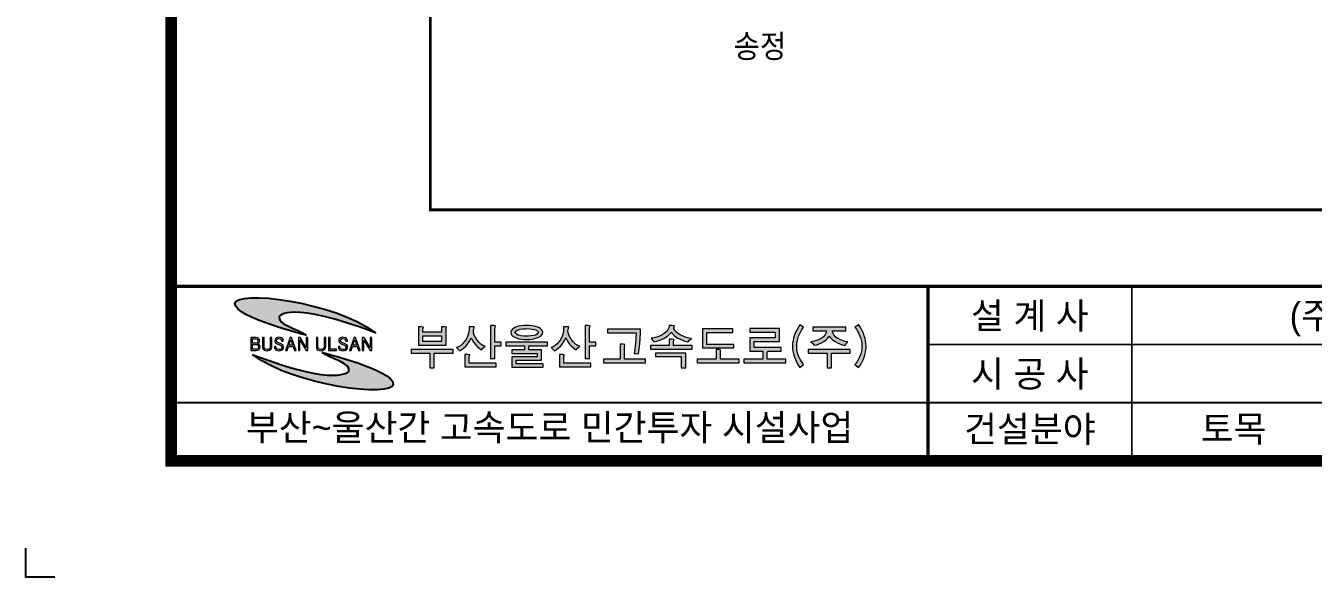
# Model space of a CAD drawing. Header units: inches. Extents: x 0 to 2523, y 0 to 1782.
# Drawn here: x 0 to 664, y 0 to 284 of the extents above; entities that cross this region are included whole.
import ezdxf
from ezdxf.enums import TextEntityAlignment as Align

# ---------------------------------------------------------------- set-up
doc = ezdxf.new("R2010")
doc.units = ezdxf.units.IN
doc.header["$LTSCALE"] = 12
doc.header["$MEASUREMENT"] = 0
for name, color, linetype in [('CX-BORD', 3, 'Continuous'), ('CX-BORD-LIN1', 4, 'Continuous'), ('CX-BORD-LIN2', 3, 'Continuous'), ('CX-BORD-TEX2', 7, 'Continuous'), ('CX-BORD-TEX3', 6, 'Continuous'), ('CX-MISC', 2, 'Continuous'), ('CZ-LIN1', 7, 'Continuous'), ('CZ-TEX3', 2, 'Continuous')]:
    doc.layers.add(name, color=color, linetype=linetype)
doc.styles.add('GHG1', font='Dotum.ttf')
doc.styles.add('TB_TEXT', font='Dotum.ttf')
doc.styles.add('TB_WBTXT', font='Dotum.ttf')
doc.styles.add('TB_WMTXT', font='Dotum.ttf')

# ---------------------------------------------------------------- blocks, each defined once
blk = doc.blocks.new('CXGLOGO-EX흑백1')
h = blk.add_hatch(color=74)
edge = h.paths.add_edge_path()
edge.add_spline(control_points=[(3.24, 1.49), (1.67, 2.6), (-1.78, 3.37), (-1.38, 4.71), (-1.38, 4.71), (-1.38, 4.71), (0.38, 7.51), (15.15, 1.88), (15.15, 1.88), (8, 7.3), (-8.94, 9.33), (-8.99, 6.91), (-8.99, 6.91), (-9.03, 4.5), (3.24, 1.49), (3.24, 1.49)], knot_values=[0, 0, 0, 0, 0.25, 0.25, 0.25, 0.25, 0.5, 0.5, 0.5, 0.5, 0.75, 0.75, 0.75, 0.75, 1, 1, 1, 1], degree=3, periodic=0)
h = blk.add_hatch(color=256)
h.paths.add_polyline_path([(63.25, -2.21), (67.68, -2.21), (67.68, -4.14), (68.44, -4.14), (68.44, -1.6), (63.25, -1.6)])
h.paths.add_polyline_path([(74.44, -1.23), (74.5, -1.07), (74.18, -0.99), (73.66, -0.99), (73.66, -2.67), (70.41, -2.67), (70.41, -3.28), (77.61, -3.28), (77.61, -2.67), (74.41, -2.67), (74.41, -1.3)])
h.paths.add_polyline_path([(93.49, -1.61), (96.71, -1.61), (96.71, -0.99), (89.51, -0.99), (89.51, -1.61), (92.73, -1.61), (92.73, -4.14), (93.49, -4.14)])
h.paths.add_polyline_path([(98.53, -1.72), (98.37, -2.14), (98.33, -2.24), (98.14, -2.64), (97.91, -3.02), (97.66, -3.37), (97.51, -3.56), (98.15, -4.08), (98.41, -3.72), (98.64, -3.35), (98.84, -2.96), (99.02, -2.55), (99.1, -2.3), (99.23, -1.88), (99.33, -1.44), (99.4, -1.01), (99.43, -0.57), (99.43, -0.39), (99.41, 0.03), (99.35, 0.47), (99.26, 0.9), (99.13, 1.34), (99.11, 1.39), (98.97, 1.77), (98.79, 2.15), (98.58, 2.55), (98.35, 2.95), (98.16, 3.25), (97.51, 2.85), (97.76, 2.5), (97.99, 2.12), (98.19, 1.72), (98.35, 1.32), (98.51, 0.88), (98.62, 0.44), (98.69, 0.02), (98.72, -0.4), (98.72, -0.42), (98.7, -0.86), (98.63, -1.29)])
h.paths.add_polyline_path([(93.89, 1.53), (93.7, 1.9), (93.59, 2.25), (95.94, 2.25), (95.94, 2.86), (90.28, 2.86), (90.28, 2.25), (92.65, 2.25), (92.53, 1.84), (92.33, 1.47), (92.04, 1.16), (91.73, 0.92), (91.38, 0.74), (91, 0.59), (90.57, 0.47), (90.09, 0.38), (89.95, 0.36), (90.26, 0.07), (90.53, -0.26), (90.95, -0.16), (91.37, -0.02), (91.77, 0.15), (92.15, 0.37), (92.57, 0.66), (92.88, 0.96), (93.09, 1.27), (93.11, 1.32), (93.33, 1.02), (93.63, 0.73), (94.03, 0.44), (94.15, 0.37), (94.54, 0.16), (94.94, -0.02), (95.35, -0.17), (95.77, -0.28), (96, 0.01), (96.29, 0.32), (95.8, 0.42), (95.36, 0.55), (94.97, 0.7), (94.62, 0.88), (94.53, 0.93), (94.17, 1.21)])
h.paths.add_polyline_path([(86.94, -1.7), (87.06, -2.13), (87.12, -2.3), (87.28, -2.72), (87.46, -3.12), (87.67, -3.51), (87.91, -3.88), (88.06, -4.08), (88.71, -3.56), (88.44, -3.21), (88.2, -2.85), (87.98, -2.45), (87.89, -2.24), (87.73, -1.81), (87.61, -1.38), (87.54, -0.96), (87.51, -0.52), (87.51, -0.42), (87.53, -0.01), (87.6, 0.42), (87.7, 0.86), (87.85, 1.3), (87.85, 1.32), (88.03, 1.74), (88.24, 2.13), (88.46, 2.51), (88.71, 2.85), (88.05, 3.25), (87.8, 2.85), (87.57, 2.45), (87.37, 2.06), (87.21, 1.67), (87.1, 1.39), (86.97, 0.95), (86.88, 0.52), (86.82, 0.08), (86.8, -0.35), (86.8, -0.39), (86.81, -0.83), (86.86, -1.26)])
h.paths.add_polyline_path([(79.45, 1.02), (79.45, -1.26), (81.7, -1.26), (81.7, -2.67), (78.45, -2.67), (78.45, -3.28), (85.65, -3.28), (85.65, -2.67), (82.45, -2.67), (82.45, -1.49), (82.46, -1.45), (82.49, -1.41), (82.54, -1.33), (82.55, -1.26), (84.84, -1.26), (84.84, -0.65), (80.21, -0.65), (80.21, 0.42), (84.56, 0.42), (84.56, 2.62), (79.47, 2.62), (79.47, 2), (83.8, 2), (83.8, 1.02)])
h.paths.add_polyline_path([(76.55, 2.56), (71.31, 2.56), (71.31, -0.7), (76.71, -0.7), (76.71, -0.1), (72.08, -0.1), (72.08, 1.94), (76.55, 1.94)])
h.paths.add_polyline_path([(66.12, 0.8), (65.59, 0.8), (65.59, -0.3), (62.37, -0.3), (62.37, -0.9), (69.57, -0.9), (69.57, -0.3), (66.36, -0.3), (66.36, 0.47), (66.39, 0.55), (66.45, 0.71)])
h.paths.add_polyline_path([(66.51, 3.1), (66.13, 3.15), (65.62, 3.15), (65.55, 2.77), (65.38, 2.41), (65.1, 2.07), (64.75, 1.78), (64.42, 1.56), (64.06, 1.38), (63.66, 1.22), (63.23, 1.08), (62.77, 0.98), (62.49, 0.94), (62.76, 0.65), (63.01, 0.34), (63.46, 0.46), (63.9, 0.59), (64.3, 0.74), (64.68, 0.92), (64.87, 1.02), (65.3, 1.3), (65.63, 1.59), (65.88, 1.89), (65.96, 2.01), (66.16, 1.71), (66.45, 1.42), (66.83, 1.14), (67.1, 0.98), (67.47, 0.78), (67.87, 0.62), (68.3, 0.47), (68.73, 0.35), (68.84, 0.33), (69.11, 0.62), (69.42, 0.91), (68.98, 0.98), (68.55, 1.09), (68.14, 1.24), (67.74, 1.41), (67.49, 1.55), (67.05, 1.83), (66.72, 2.14), (66.5, 2.44), (66.43, 2.62), (66.42, 2.8), (66.49, 2.95)])
h.paths.add_polyline_path([(41.14, 1.3), (40.63, 1.32), (40.18, 1.37), (39.79, 1.46), (39.64, 1.51), (39.23, 1.76), (39.15, 1.95), (39.32, 2.24), (39.64, 2.4), (39.99, 2.5), (40.41, 2.56), (40.9, 2.59), (41.14, 2.6), (41.65, 2.58), (42.1, 2.53), (42.48, 2.44), (42.62, 2.4), (43.03, 2.16), (43.12, 1.95), (42.94, 1.67), (42.62, 1.51), (42.27, 1.41), (41.85, 1.34), (41.36, 1.3)], flags=16)
h.paths.add_polyline_path([(41.55, 3.14), (41.14, 3.15), (40.62, 3.13), (40.15, 3.09), (39.72, 3.01), (39.35, 2.9), (39.08, 2.79), (38.67, 2.52), (38.44, 2.21), (38.39, 1.95), (38.48, 1.6), (38.76, 1.31), (39.08, 1.12), (39.42, 0.98), (39.8, 0.87), (40.23, 0.8), (40.71, 0.76), (41.14, 0.75), (41.65, 0.76), (42.12, 0.81), (42.54, 0.89), (42.92, 1), (43.19, 1.12), (43.6, 1.39), (43.83, 1.7), (43.88, 1.95), (43.79, 2.3), (43.51, 2.6), (43.19, 2.79), (42.85, 2.92), (42.47, 3.03), (42.03, 3.1)])
h.paths.add_polyline_path([(47.59, -1.92), (47.27, -1.84), (46.75, -1.84), (46.75, -3.95), (52.12, -3.95), (52.12, -3.34), (47.52, -3.34), (47.52, -2.2), (47.52, -2.14), (47.55, -2.09)])
h.paths.add_polyline_path([(31.34, -1.92), (31.02, -1.84), (30.5, -1.84), (30.5, -3.95), (35.87, -3.95), (35.87, -3.34), (31.27, -3.34), (31.27, -2.2), (31.27, -2.14), (31.29, -2.09)])
h.paths.add_polyline_path([(42.94, -1.66), (42.94, -2.22), (38.57, -2.22), (38.57, -4.04), (43.94, -4.04), (43.94, -3.43), (39.33, -3.43), (39.33, -2.84), (43.7, -2.84), (43.7, -1.05), (41.51, -1.05), (41.51, -0.34), (44.73, -0.34), (44.73, 0.27), (37.53, 0.27), (37.53, -0.34), (40.75, -0.34), (40.75, -1.05), (38.57, -1.05), (38.57, -1.66)])
h.paths.add_polyline_path([(21.28, -0.99), (21.28, -1.61), (24.5, -1.61), (24.5, -4.14), (25.26, -4.14), (25.26, -1.61), (28.48, -1.61), (28.48, -0.99)])
h.paths.add_polyline_path([(51.7, 3.15), (51.16, 3.15), (51.16, -2.53), (51.92, -2.53), (51.92, -0.36), (52.98, -0.36), (52.98, 0.26), (51.92, 0.26), (51.92, 2.67), (51.94, 2.77), (51.98, 2.87), (52.02, 3.07)])
h.paths.add_polyline_path([(48.36, 2.89), (47.98, 2.94), (47.48, 2.94), (47.48, 2.49), (47.44, 2.06), (47.35, 1.64), (47.2, 1.23), (47.01, 0.84), (46.93, 0.69), (46.66, 0.31), (46.37, -0.01), (46.04, -0.29), (45.68, -0.5), (45.32, -0.65), (45.61, -0.92), (45.89, -1.23), (46.26, -0.98), (46.6, -0.71), (46.92, -0.41), (47.04, -0.28), (47.33, 0.08), (47.57, 0.45), (47.76, 0.83), (47.84, 1.05), (48.01, 0.66), (48.24, 0.28), (48.51, -0.08), (48.82, -0.41), (49.15, -0.7), (49.5, -0.96), (49.6, -1.02), (49.91, -0.72), (50.23, -0.43), (49.86, -0.27), (49.51, -0.04), (49.19, 0.26), (48.87, 0.62), (48.84, 0.66), (48.57, 1.07), (48.37, 1.48), (48.26, 1.87), (48.22, 2.19), (48.25, 2.48), (48.33, 2.7)])
h.paths.add_polyline_path([(35.45, 3.15), (34.91, 3.15), (34.91, -2.53), (35.67, -2.53), (35.67, -0.36), (36.73, -0.36), (36.73, 0.26), (35.67, 0.26), (35.67, 2.67), (35.69, 2.77), (35.73, 2.87), (35.77, 3.07)])
h.paths.add_polyline_path([(32.11, 2.89), (31.73, 2.94), (31.23, 2.94), (31.23, 2.49), (31.19, 2.06), (31.09, 1.64), (30.95, 1.23), (30.76, 0.84), (30.68, 0.69), (30.41, 0.31), (30.12, -0.01), (29.79, -0.29), (29.43, -0.5), (29.07, -0.65), (29.36, -0.92), (29.64, -1.23), (30.01, -0.98), (30.35, -0.71), (30.67, -0.41), (30.79, -0.28), (31.08, 0.08), (31.32, 0.45), (31.51, 0.83), (31.59, 1.05), (31.76, 0.66), (31.99, 0.28), (32.26, -0.08), (32.57, -0.41), (32.89, -0.7), (33.25, -0.96), (33.35, -1.02), (33.65, -0.72), (33.97, -0.43), (33.61, -0.27), (33.26, -0.04), (32.93, 0.26), (32.62, 0.62), (32.59, 0.66), (32.32, 1.07), (32.12, 1.48), (32.01, 1.87), (31.97, 2.19), (32, 2.48), (32.08, 2.7)])
h.paths.add_polyline_path([(26.51, 1.39), (26.51, 0.4), (23.29, 0.4), (23.29, 1.39)], flags=16)
h.paths.add_polyline_path([(27.32, 2.66), (27.37, 2.83), (27, 2.91), (26.51, 2.91), (26.51, 2), (23.29, 2), (23.29, 2.58), (23.3, 2.62), (23.33, 2.67), (23.39, 2.83), (22.99, 2.91), (22.53, 2.91), (22.53, -0.21), (27.28, -0.21), (27.28, 2.56), (27.29, 2.62)])
h.paths.add_polyline_path([(58, -0.14), (57.69, -0.06), (57.16, -0.06), (57.16, -2.67), (54.33, -2.67), (54.33, -3.28), (61.53, -3.28), (61.53, -2.67), (57.92, -2.67), (57.92, -0.45), (57.92, -0.39), (57.96, -0.32)])
h.paths.add_polyline_path([(60.7, 2.5), (55.01, 2.5), (55.01, 1.88), (59.93, 1.88), (59.93, 1.55), (59.9, 1.14), (59.86, 0.66), (59.82, 0.12), (59.76, -0.41), (59.7, -0.88), (59.65, -1.29), (59.59, -1.65), (59.59, -1.67), (59.95, -1.69), (60.35, -1.73), (60.41, -1.34), (60.46, -0.92), (60.51, -0.47), (60.56, 0.01), (60.58, 0.23), (60.62, 0.71), (60.65, 1.18), (60.67, 1.62), (60.69, 2.04), (60.7, 2.45)])
h = blk.add_hatch(color=256)
h.paths.add_polyline_path([(11.6, 0.69), (11.94, -0.26), (11.26, -0.26)], flags=16)
h.paths.add_polyline_path([(12.25, -1.14), (12.54, -1.14), (11.73, 1.06), (11.48, 1.06), (10.67, -1.14), (10.96, -1.14), (11.18, -0.49), (12.02, -0.49)])
h.paths.add_polyline_path([(1.54, -1.14), (0.73, 1.06), (0.48, 1.06), (-0.33, -1.14), (-0.04, -1.14), (0.19, -0.49), (1.03, -0.49), (1.25, -1.14)])
h.paths.add_polyline_path([(1.9, -1.14), (2.17, -1.14), (2.17, 0.61), (3.23, -1.14), (3.52, -1.14), (3.52, 1.06), (3.25, 1.06), (3.25, -0.65), (2.21, 1.06), (1.9, 1.06)])
h.paths.add_polyline_path([(5.3, -0.69), (5.27, -0.48), (5.27, 1.06), (5, 1.06), (5, -0.45), (5.03, -0.7), (5.1, -0.9), (5.16, -0.98), (5.32, -1.1), (5.52, -1.17), (5.77, -1.2), (5.79, -1.2), (6.04, -1.17), (6.25, -1.1), (6.41, -1), (6.41, -0.99), (6.53, -0.82), (6.59, -0.61), (6.6, -0.45), (6.6, 1.06), (6.33, 1.06), (6.33, -0.46), (6.29, -0.7), (6.19, -0.86), (6.01, -0.96), (5.79, -0.98), (5.55, -0.94), (5.4, -0.86)])
h.paths.add_polyline_path([(7.36, 1.06), (7.09, 1.06), (7.09, -1.14), (8.47, -1.14), (8.47, -0.93), (7.36, -0.93)])
h.paths.add_polyline_path([(10.02, 1.02), (9.81, 1.08), (9.56, 1.11), (9.56, 1.11), (9.3, 1.08), (9.1, 1.02), (9.01, 0.95), (8.88, 0.78), (8.84, 0.56), (8.84, 0.54), (8.88, 0.31), (9, 0.15), (9.13, 0.06), (9.37, -0.05), (9.48, -0.09), (9.53, -0.11), (9.76, -0.21), (9.83, -0.25), (10, -0.36), (10.06, -0.48), (10.08, -0.62), (10.02, -0.84), (9.94, -0.9), (9.76, -0.97), (9.57, -0.98), (9.32, -0.94), (9.17, -0.86), (9.07, -0.7), (9.04, -0.45), (8.77, -0.45), (8.8, -0.69), (8.87, -0.89), (8.94, -0.99), (9.1, -1.1), (9.31, -1.17), (9.56, -1.2), (9.57, -1.2), (9.84, -1.17), (10.04, -1.12), (10.15, -1.05), (10.28, -0.89), (10.34, -0.68), (10.35, -0.58), (10.32, -0.35), (10.21, -0.18), (10.18, -0.16), (10.05, -0.07), (9.82, 0.03), (9.65, 0.11), (9.38, 0.22), (9.22, 0.31), (9.21, 0.32), (9.13, 0.51), (9.13, 0.57), (9.2, 0.78), (9.25, 0.82), (9.45, 0.89), (9.55, 0.9), (9.78, 0.85), (9.9, 0.77), (10.02, 0.59), (10.05, 0.47), (10.32, 0.47), (10.28, 0.71), (10.17, 0.89), (10.17, 0.9)])
h.paths.add_polyline_path([(12.89, -1.14), (13.16, -1.14), (13.16, 0.61), (14.23, -1.14), (14.52, -1.14), (14.52, 1.06), (14.24, 1.06), (14.24, -0.65), (13.2, 1.06), (12.89, 1.06)])
h.paths.add_polyline_path([(0.27, -0.26), (0.61, 0.69), (0.95, -0.26)], flags=16)
h.paths.add_polyline_path([(-5.98, 0.11), (-5.98, 0.84), (-5.48, 0.84), (-5.24, 0.81), (-5.13, 0.75), (-5.04, 0.57), (-5.04, 0.49), (-5.09, 0.27), (-5.16, 0.19), (-5.34, 0.12), (-5.5, 0.11)], flags=16)
h.paths.add_polyline_path([(-5.98, -0.93), (-5.98, -0.1), (-5.44, -0.1), (-5.2, -0.13), (-5.1, -0.17), (-4.98, -0.33), (-4.96, -0.52), (-5.01, -0.75), (-5.09, -0.85), (-5.27, -0.92), (-5.44, -0.93)], flags=16)
h.paths.add_polyline_path([(-5.12, 1.02), (-5.35, 1.06), (-5.4, 1.06), (-6.25, 1.06), (-6.25, -1.14), (-5.37, -1.14), (-5.12, -1.12), (-4.92, -1.05), (-4.85, -0.99), (-4.74, -0.83), (-4.69, -0.61), (-4.68, -0.52), (-4.72, -0.28), (-4.81, -0.13), (-4.98, 0), (-5.07, 0.03), (-4.88, 0.15), (-4.85, 0.19), (-4.77, 0.39), (-4.76, 0.5), (-4.8, 0.72), (-4.92, 0.9), (-4.94, 0.91)])
h.paths.add_polyline_path([(-3.97, -0.69), (-3.99, -0.48), (-3.99, 1.06), (-4.26, 1.06), (-4.26, -0.45), (-4.24, -0.7), (-4.16, -0.9), (-4.1, -0.98), (-3.95, -1.1), (-3.74, -1.17), (-3.49, -1.2), (-3.48, -1.2), (-3.22, -1.17), (-3.01, -1.1), (-2.86, -1), (-2.85, -0.99), (-2.74, -0.82), (-2.68, -0.61), (-2.66, -0.45), (-2.66, 1.06), (-2.94, 1.06), (-2.94, -0.46), (-2.97, -0.7), (-3.08, -0.86), (-3.26, -0.96), (-3.47, -0.98), (-3.72, -0.94), (-3.87, -0.86)])
h.paths.add_polyline_path([(-0.83, 0.9), (-0.97, 1.02), (-1.18, 1.08), (-1.44, 1.11), (-1.69, 1.08), (-1.89, 1.02), (-1.98, 0.95), (-2.11, 0.78), (-2.16, 0.56), (-2.16, 0.54), (-2.12, 0.31), (-2, 0.15), (-1.86, 0.06), (-1.63, -0.05), (-1.52, -0.09), (-1.47, -0.11), (-1.24, -0.21), (-1.17, -0.25), (-1, -0.36), (-0.93, -0.48), (-0.92, -0.62), (-0.97, -0.84), (-1.05, -0.9), (-1.23, -0.97), (-1.42, -0.98), (-1.67, -0.94), (-1.82, -0.86), (-1.92, -0.7), (-1.96, -0.45), (-2.22, -0.45), (-2.2, -0.69), (-2.12, -0.89), (-2.05, -0.99), (-1.89, -1.1), (-1.69, -1.17), (-1.43, -1.2), (-1.42, -1.2), (-1.16, -1.17), (-0.96, -1.12), (-0.85, -1.05), (-0.71, -0.89), (-0.65, -0.68), (-0.64, -0.58), (-0.68, -0.35), (-0.79, -0.18), (-0.81, -0.16), (-0.95, -0.07), (-1.17, 0.03), (-1.35, 0.11), (-1.61, 0.22), (-1.77, 0.31), (-1.78, 0.32), (-1.86, 0.51), (-1.86, 0.57), (-1.79, 0.78), (-1.74, 0.82), (-1.55, 0.89), (-1.44, 0.9), (-1.22, 0.85), (-1.09, 0.77), (-0.97, 0.59), (-0.95, 0.47), (-0.68, 0.47), (-0.72, 0.71), (-0.82, 0.89)])
h = blk.add_hatch(color=142)
edge = h.paths.add_edge_path()
edge.add_spline(control_points=[(5.98, -1.49), (7.55, -2.6), (11, -3.37), (10.6, -4.71), (10.6, -4.71), (10.6, -4.71), (8.84, -7.51), (-5.93, -1.88), (-5.93, -1.88), (1.22, -7.3), (18.17, -9.33), (18.21, -6.91), (18.21, -6.91), (18.25, -4.5), (5.98, -1.49), (5.98, -1.49)], knot_values=[0, 0, 0, 0, 0.25, 0.25, 0.25, 0.25, 0.5, 0.5, 0.5, 0.5, 0.75, 0.75, 0.75, 0.75, 1, 1, 1, 1], degree=3, periodic=0)
at = {"lineweight": 0}
for points in [[(27.32, 2.66), (27.37, 2.83), (27, 2.91), (26.51, 2.91), (26.51, 2), (23.29, 2), (23.29, 2.58), (23.3, 2.62), (23.33, 2.67), (23.39, 2.83), (22.99, 2.91), (22.53, 2.91), (22.53, -0.21), (27.28, -0.21), (27.28, 2.56), (27.29, 2.62)], [(32.11, 2.89), (31.73, 2.94), (31.23, 2.94), (31.23, 2.49), (31.19, 2.06), (31.09, 1.64), (30.95, 1.23), (30.76, 0.84), (30.68, 0.69), (30.41, 0.31), (30.12, -0.01), (29.79, -0.29), (29.43, -0.5), (29.07, -0.65), (29.36, -0.92), (29.64, -1.23), (30.01, -0.98), (30.35, -0.71), (30.67, -0.41), (30.79, -0.28), (31.08, 0.08), (31.32, 0.45), (31.51, 0.83), (31.59, 1.05), (31.76, 0.66), (31.99, 0.28), (32.26, -0.08), (32.57, -0.41), (32.89, -0.7), (33.25, -0.96), (33.35, -1.02), (33.65, -0.72), (33.97, -0.43), (33.61, -0.27), (33.26, -0.04), (32.93, 0.26), (32.62, 0.62), (32.59, 0.66), (32.32, 1.07), (32.12, 1.48), (32.01, 1.87), (31.97, 2.19), (32, 2.48), (32.08, 2.7)], [(35.45, 3.15), (34.91, 3.15), (34.91, -2.53), (35.67, -2.53), (35.67, -0.36), (36.73, -0.36), (36.73, 0.26), (35.67, 0.26), (35.67, 2.67), (35.69, 2.77), (35.73, 2.87), (35.77, 3.07)], [(41.55, 3.14), (41.14, 3.15), (40.62, 3.13), (40.15, 3.09), (39.72, 3.01), (39.35, 2.9), (39.08, 2.79), (38.67, 2.52), (38.44, 2.21), (38.39, 1.95), (38.48, 1.6), (38.76, 1.31), (39.08, 1.12), (39.42, 0.98), (39.8, 0.87), (40.23, 0.8), (40.71, 0.76), (41.14, 0.75), (41.65, 0.76), (42.12, 0.81), (42.54, 0.89), (42.92, 1), (43.19, 1.12), (43.6, 1.39), (43.83, 1.7), (43.88, 1.95), (43.79, 2.3), (43.51, 2.6), (43.19, 2.79), (42.85, 2.92), (42.47, 3.03), (42.03, 3.1)], [(41.14, 1.3), (40.63, 1.32), (40.18, 1.37), (39.79, 1.46), (39.64, 1.51), (39.23, 1.76), (39.15, 1.95), (39.32, 2.24), (39.64, 2.4), (39.99, 2.5), (40.41, 2.56), (40.9, 2.59), (41.14, 2.6), (41.65, 2.58), (42.1, 2.53), (42.48, 2.44), (42.62, 2.4), (43.03, 2.16), (43.12, 1.95), (42.94, 1.67), (42.62, 1.51), (42.27, 1.41), (41.85, 1.34), (41.36, 1.3)], [(48.36, 2.89), (47.98, 2.94), (47.48, 2.94), (47.48, 2.49), (47.44, 2.06), (47.35, 1.64), (47.2, 1.23), (47.01, 0.84), (46.93, 0.69), (46.66, 0.31), (46.37, -0.01), (46.04, -0.29), (45.68, -0.5), (45.32, -0.65), (45.61, -0.92), (45.89, -1.23), (46.26, -0.98), (46.6, -0.71), (46.92, -0.41), (47.04, -0.28), (47.33, 0.08), (47.57, 0.45), (47.76, 0.83), (47.84, 1.05), (48.01, 0.66), (48.24, 0.28), (48.51, -0.08), (48.82, -0.41), (49.15, -0.7), (49.5, -0.96), (49.6, -1.02), (49.91, -0.72), (50.23, -0.43), (49.86, -0.27), (49.51, -0.04), (49.19, 0.26), (48.87, 0.62), (48.84, 0.66), (48.57, 1.07), (48.37, 1.48), (48.26, 1.87), (48.22, 2.19), (48.25, 2.48), (48.33, 2.7)], [(51.7, 3.15), (51.16, 3.15), (51.16, -2.53), (51.92, -2.53), (51.92, -0.36), (52.98, -0.36), (52.98, 0.26), (51.92, 0.26), (51.92, 2.67), (51.94, 2.77), (51.98, 2.87), (52.02, 3.07)], [(60.7, 2.5), (55.01, 2.5), (55.01, 1.88), (59.93, 1.88), (59.93, 1.55), (59.9, 1.14), (59.86, 0.66), (59.82, 0.12), (59.76, -0.41), (59.7, -0.88), (59.65, -1.29), (59.59, -1.65), (59.59, -1.67), (59.95, -1.69), (60.35, -1.73), (60.41, -1.34), (60.46, -0.92), (60.51, -0.47), (60.56, 0.01), (60.58, 0.23), (60.62, 0.71), (60.65, 1.18), (60.67, 1.62), (60.69, 2.04), (60.7, 2.45)], [(66.51, 3.1), (66.13, 3.15), (65.62, 3.15), (65.55, 2.77), (65.38, 2.41), (65.1, 2.07), (64.75, 1.78), (64.42, 1.56), (64.06, 1.38), (63.66, 1.22), (63.23, 1.08), (62.77, 0.98), (62.49, 0.94), (62.76, 0.65), (63.01, 0.34), (63.46, 0.46), (63.9, 0.59), (64.3, 0.74), (64.68, 0.92), (64.87, 1.02), (65.3, 1.3), (65.63, 1.59), (65.88, 1.89), (65.96, 2.01), (66.16, 1.71), (66.45, 1.42), (66.83, 1.14), (67.1, 0.98), (67.47, 0.78), (67.87, 0.62), (68.3, 0.47), (68.73, 0.35), (68.84, 0.33), (69.11, 0.62), (69.42, 0.91), (68.98, 0.98), (68.55, 1.09), (68.14, 1.24), (67.74, 1.41), (67.49, 1.55), (67.05, 1.83), (66.72, 2.14), (66.5, 2.44), (66.43, 2.62), (66.42, 2.8), (66.49, 2.95)], [(76.55, 2.56), (71.31, 2.56), (71.31, -0.7), (76.71, -0.7), (76.71, -0.1), (72.08, -0.1), (72.08, 1.94), (76.55, 1.94)], [(79.45, 1.02), (79.45, -1.26), (81.7, -1.26), (81.7, -2.67), (78.45, -2.67), (78.45, -3.28), (85.65, -3.28), (85.65, -2.67), (82.45, -2.67), (82.45, -1.49), (82.46, -1.45), (82.49, -1.41), (82.54, -1.33), (82.55, -1.26), (84.84, -1.26), (84.84, -0.65), (80.21, -0.65), (80.21, 0.42), (84.56, 0.42), (84.56, 2.62), (79.47, 2.62), (79.47, 2), (83.8, 2), (83.8, 1.02)], [(86.94, -1.7), (87.06, -2.13), (87.12, -2.3), (87.28, -2.72), (87.46, -3.12), (87.67, -3.51), (87.91, -3.88), (88.06, -4.08), (88.71, -3.56), (88.44, -3.21), (88.2, -2.85), (87.98, -2.45), (87.89, -2.24), (87.73, -1.81), (87.61, -1.38), (87.54, -0.96), (87.51, -0.52), (87.51, -0.42), (87.53, -0.01), (87.6, 0.42), (87.7, 0.86), (87.85, 1.3), (87.85, 1.32), (88.03, 1.74), (88.24, 2.13), (88.46, 2.51), (88.71, 2.85), (88.05, 3.25), (87.8, 2.85), (87.57, 2.45), (87.37, 2.06), (87.21, 1.67), (87.1, 1.39), (86.97, 0.95), (86.88, 0.52), (86.82, 0.08), (86.8, -0.35), (86.8, -0.39), (86.81, -0.83), (86.86, -1.26)], [(93.89, 1.53), (93.7, 1.9), (93.59, 2.25), (95.94, 2.25), (95.94, 2.86), (90.28, 2.86), (90.28, 2.25), (92.65, 2.25), (92.53, 1.84), (92.33, 1.47), (92.04, 1.16), (91.73, 0.92), (91.38, 0.74), (91, 0.59), (90.57, 0.47), (90.09, 0.38), (89.95, 0.36), (90.26, 0.07), (90.53, -0.26), (90.95, -0.16), (91.37, -0.02), (91.77, 0.15), (92.15, 0.37), (92.57, 0.66), (92.88, 0.96), (93.09, 1.27), (93.11, 1.32), (93.33, 1.02), (93.63, 0.73), (94.03, 0.44), (94.15, 0.37), (94.54, 0.16), (94.94, -0.02), (95.35, -0.17), (95.77, -0.28), (96, 0.01), (96.29, 0.32), (95.8, 0.42), (95.36, 0.55), (94.97, 0.7), (94.62, 0.88), (94.53, 0.93), (94.17, 1.21)], [(98.53, -1.72), (98.37, -2.14), (98.33, -2.24), (98.14, -2.64), (97.91, -3.02), (97.66, -3.37), (97.51, -3.56), (98.15, -4.08), (98.41, -3.72), (98.64, -3.35), (98.84, -2.96), (99.02, -2.55), (99.1, -2.3), (99.23, -1.88), (99.33, -1.44), (99.4, -1.01), (99.43, -0.57), (99.43, -0.39), (99.41, 0.03), (99.35, 0.47), (99.26, 0.9), (99.13, 1.34), (99.11, 1.39), (98.97, 1.77), (98.79, 2.15), (98.58, 2.55), (98.35, 2.95), (98.16, 3.25), (97.51, 2.85), (97.76, 2.5), (97.99, 2.12), (98.19, 1.72), (98.35, 1.32), (98.51, 0.88), (98.62, 0.44), (98.69, 0.02), (98.72, -0.4), (98.72, -0.42), (98.7, -0.86), (98.63, -1.29)], [(-5.12, 1.02), (-5.35, 1.06), (-5.4, 1.06), (-6.25, 1.06), (-6.25, -1.14), (-5.37, -1.14), (-5.12, -1.12), (-4.92, -1.05), (-4.85, -0.99), (-4.74, -0.83), (-4.69, -0.61), (-4.68, -0.52), (-4.72, -0.28), (-4.81, -0.13), (-4.98, 0), (-5.07, 0.03), (-4.88, 0.15), (-4.85, 0.19), (-4.77, 0.39), (-4.76, 0.5), (-4.8, 0.72), (-4.92, 0.9), (-4.94, 0.91)], [(-5.98, 0.11), (-5.98, 0.84), (-5.48, 0.84), (-5.24, 0.81), (-5.13, 0.75), (-5.04, 0.57), (-5.04, 0.49), (-5.09, 0.27), (-5.16, 0.19), (-5.34, 0.12), (-5.5, 0.11)], [(-3.97, -0.69), (-3.99, -0.48), (-3.99, 1.06), (-4.26, 1.06), (-4.26, -0.45), (-4.24, -0.7), (-4.16, -0.9), (-4.1, -0.98), (-3.95, -1.1), (-3.74, -1.17), (-3.49, -1.2), (-3.48, -1.2), (-3.22, -1.17), (-3.01, -1.1), (-2.86, -1), (-2.85, -0.99), (-2.74, -0.82), (-2.68, -0.61), (-2.66, -0.45), (-2.66, 1.06), (-2.94, 1.06), (-2.94, -0.46), (-2.97, -0.7), (-3.08, -0.86), (-3.26, -0.96), (-3.47, -0.98), (-3.72, -0.94), (-3.87, -0.86)], [(-0.83, 0.9), (-0.97, 1.02), (-1.18, 1.08), (-1.44, 1.11), (-1.69, 1.08), (-1.89, 1.02), (-1.98, 0.95), (-2.11, 0.78), (-2.16, 0.56), (-2.16, 0.54), (-2.12, 0.31), (-2, 0.15), (-1.86, 0.06), (-1.63, -0.05), (-1.52, -0.09), (-1.47, -0.11), (-1.24, -0.21), (-1.17, -0.25), (-1, -0.36), (-0.93, -0.48), (-0.92, -0.62), (-0.97, -0.84), (-1.05, -0.9), (-1.23, -0.97), (-1.42, -0.98), (-1.67, -0.94), (-1.82, -0.86), (-1.92, -0.7), (-1.96, -0.45), (-1.96, -0.45), (-2.22, -0.45), (-2.2, -0.69), (-2.12, -0.89), (-2.05, -0.99), (-1.89, -1.1), (-1.69, -1.17), (-1.43, -1.2), (-1.42, -1.2), (-1.16, -1.17), (-0.96, -1.12), (-0.85, -1.05), (-0.71, -0.89), (-0.65, -0.68), (-0.64, -0.58), (-0.68, -0.35), (-0.79, -0.18), (-0.81, -0.16), (-0.95, -0.07), (-1.17, 0.03), (-1.35, 0.11), (-1.61, 0.22), (-1.77, 0.31), (-1.78, 0.32), (-1.86, 0.51), (-1.86, 0.57), (-1.79, 0.78), (-1.74, 0.82), (-1.55, 0.89), (-1.44, 0.9), (-1.22, 0.85), (-1.09, 0.77), (-0.97, 0.59), (-0.95, 0.47), (-0.68, 0.47), (-0.72, 0.71), (-0.82, 0.89)], [(1.54, -1.14), (0.73, 1.06), (0.48, 1.06), (-0.33, -1.14), (-0.04, -1.14), (0.19, -0.49), (1.03, -0.49), (1.25, -1.14)], [(0.27, -0.26), (0.61, 0.69), (0.95, -0.26)], [(1.9, -1.14), (2.17, -1.14), (2.17, 0.61), (3.23, -1.14), (3.52, -1.14), (3.52, 1.06), (3.25, 1.06), (3.25, -0.65), (2.21, 1.06), (1.9, 1.06)], [(5.3, -0.69), (5.27, -0.48), (5.27, 1.06), (5, 1.06), (5, -0.45), (5.03, -0.7), (5.1, -0.9), (5.16, -0.98), (5.32, -1.1), (5.52, -1.17), (5.77, -1.2), (5.79, -1.2), (6.04, -1.17), (6.25, -1.1), (6.41, -1), (6.41, -0.99), (6.53, -0.82), (6.59, -0.61), (6.6, -0.45), (6.6, 1.06), (6.33, 1.06), (6.33, -0.46), (6.29, -0.7), (6.19, -0.86), (6.01, -0.96), (5.79, -0.98), (5.55, -0.94), (5.4, -0.86)], [(7.36, 1.06), (7.09, 1.06), (7.09, -1.14), (8.47, -1.14), (8.47, -0.93), (7.36, -0.93)], [(10.02, 1.02), (9.81, 1.08), (9.56, 1.11), (9.56, 1.11), (9.3, 1.08), (9.1, 1.02), (9.01, 0.95), (8.88, 0.78), (8.84, 0.56), (8.84, 0.54), (8.88, 0.31), (9, 0.15), (9.13, 0.06), (9.37, -0.05), (9.48, -0.09), (9.53, -0.11), (9.76, -0.21), (9.83, -0.25), (10, -0.36), (10.06, -0.48), (10.08, -0.62), (10.02, -0.84), (9.94, -0.9), (9.76, -0.97), (9.57, -0.98), (9.32, -0.94), (9.17, -0.86), (9.07, -0.7), (9.04, -0.45), (9.04, -0.45), (8.77, -0.45), (8.8, -0.69), (8.87, -0.89), (8.94, -0.99), (9.1, -1.1), (9.31, -1.17), (9.56, -1.2), (9.57, -1.2), (9.84, -1.17), (10.04, -1.12), (10.15, -1.05), (10.28, -0.89), (10.34, -0.68), (10.35, -0.58), (10.32, -0.35), (10.21, -0.18), (10.18, -0.16), (10.05, -0.07), (9.82, 0.03), (9.65, 0.11), (9.38, 0.22), (9.22, 0.31), (9.21, 0.32), (9.13, 0.51), (9.13, 0.57), (9.2, 0.78), (9.25, 0.82), (9.45, 0.89), (9.55, 0.9), (9.78, 0.85), (9.9, 0.77), (10.02, 0.59), (10.05, 0.47), (10.32, 0.47), (10.28, 0.71), (10.17, 0.89), (10.17, 0.9)], [(12.25, -1.14), (12.54, -1.14), (11.73, 1.06), (11.48, 1.06), (10.67, -1.14), (10.96, -1.14), (11.18, -0.49), (12.02, -0.49)], [(11.6, 0.69), (11.94, -0.26), (11.26, -0.26)], [(12.89, -1.14), (13.16, -1.14), (13.16, 0.61), (14.23, -1.14), (14.52, -1.14), (14.52, 1.06), (14.24, 1.06), (14.24, -0.65), (13.2, 1.06), (12.89, 1.06)], [(26.51, 1.39), (26.51, 0.4), (23.29, 0.4), (23.29, 1.39)], [(42.94, -1.66), (42.94, -2.22), (38.57, -2.22), (38.57, -4.04), (43.94, -4.04), (43.94, -3.43), (39.33, -3.43), (39.33, -2.84), (43.7, -2.84), (43.7, -1.05), (41.51, -1.05), (41.51, -0.34), (44.73, -0.34), (44.73, 0.27), (37.53, 0.27), (37.53, -0.34), (40.75, -0.34), (40.75, -1.05), (38.57, -1.05), (38.57, -1.66)], [(66.12, 0.8), (65.59, 0.8), (65.59, -0.3), (62.37, -0.3), (62.37, -0.9), (69.57, -0.9), (69.57, -0.3), (66.36, -0.3), (66.36, 0.47), (66.39, 0.55), (66.45, 0.71)], [(-5.98, -0.93), (-5.98, -0.1), (-5.44, -0.1), (-5.2, -0.13), (-5.1, -0.17), (-4.98, -0.33), (-4.96, -0.52), (-5.01, -0.75), (-5.09, -0.85), (-5.27, -0.92), (-5.44, -0.93)], [(21.28, -0.99), (21.28, -1.61), (24.5, -1.61), (24.5, -4.14), (25.26, -4.14), (25.26, -1.61), (28.48, -1.61), (28.48, -0.99)], [(31.34, -1.92), (31.02, -1.84), (30.5, -1.84), (30.5, -3.95), (35.87, -3.95), (35.87, -3.34), (31.27, -3.34), (31.27, -2.2), (31.27, -2.14), (31.29, -2.09)], [(47.59, -1.92), (47.27, -1.84), (46.75, -1.84), (46.75, -3.95), (52.12, -3.95), (52.12, -3.34), (47.52, -3.34), (47.52, -2.2), (47.52, -2.14), (47.55, -2.09)], [(58, -0.14), (57.69, -0.06), (57.16, -0.06), (57.16, -2.67), (54.33, -2.67), (54.33, -3.28), (61.53, -3.28), (61.53, -2.67), (57.92, -2.67), (57.92, -0.45), (57.92, -0.39), (57.96, -0.32)], [(63.25, -2.21), (67.68, -2.21), (67.68, -4.14), (68.44, -4.14), (68.44, -1.6), (63.25, -1.6)], [(74.44, -1.23), (74.5, -1.07), (74.18, -0.99), (73.66, -0.99), (73.66, -2.67), (70.41, -2.67), (70.41, -3.28), (77.61, -3.28), (77.61, -2.67), (74.41, -2.67), (74.41, -1.3)], [(93.49, -1.61), (96.71, -1.61), (96.71, -0.99), (89.51, -0.99), (89.51, -1.61), (92.73, -1.61), (92.73, -4.14), (93.49, -4.14)]]:
    blk.add_lwpolyline(points, close=True, dxfattribs=at)
blk.add_lwpolyline([(-1.44, 1.11), (-1.44, 1.11)], dxfattribs=at)
at = {"color": 74}
blk.add_open_spline([(3.24, 1.49), (1.67, 2.6), (-1.78, 3.37), (-1.38, 4.71), (-1.38, 4.71), (-1.38, 4.71), (0.38, 7.51), (15.15, 1.88), (15.15, 1.88), (8, 7.3), (-8.94, 9.33), (-8.99, 6.91), (-8.99, 6.91), (-9.03, 4.5), (3.24, 1.49), (3.24, 1.49)], degree=3, knots=[0, 0, 0, 0, 0.25, 0.25, 0.25, 0.25, 0.5, 0.5, 0.5, 0.5, 0.75, 0.75, 0.75, 0.75, 1, 1, 1, 1], dxfattribs=at)
at = {"color": 142}
blk.add_open_spline([(5.98, -1.49), (7.55, -2.6), (11, -3.37), (10.6, -4.71), (10.6, -4.71), (10.6, -4.71), (8.84, -7.51), (-5.93, -1.88), (-5.93, -1.88), (1.22, -7.3), (18.17, -9.33), (18.21, -6.91), (18.21, -6.91), (18.25, -4.5), (5.98, -1.49), (5.98, -1.49)], degree=3, knots=[0, 0, 0, 0, 0.25, 0.25, 0.25, 0.25, 0.5, 0.5, 0.5, 0.5, 0.75, 0.75, 0.75, 0.75, 1, 1, 1, 1], dxfattribs=at)
blk = doc.blocks.new('CXBLKA1-KHCA-부산~울산109_K2H')
at = {"layer": 'CX-BORD-LIN1', "const_width": 2}
blk.add_lwpolyline([(821, 20), (25, 20), (25, 574), (821, 574)], close=True, dxfattribs=at)
at = {"layer": 'CX-BORD-LIN1'}
for points, const_width in [([(821, 50), (25, 50)], 0.6), ([(155, 20), (155, 50)], 0.6), ([(190, 20), (190, 50)], 0.3)]:
    blk.add_lwpolyline(points, dxfattribs=dict(at, const_width=const_width))
at = {"layer": 'CX-BORD-LIN2', "const_width": 0.3}
for points in [[(295, 40), (155, 40)], [(295, 30), (25, 30)]]:
    blk.add_lwpolyline(points, dxfattribs=at)
at = {"layer": 'CX-MISC'}
blk.add_lwpolyline([(5, 0), (0, 0), (0, 5)], dxfattribs=at)
blk.add_blockref('CXGLOGO-EX흑백1', (44.93, 40.12), dxfattribs=at)
at = {"layer": 'CX-BORD-LIN1', "style": 'TB_TEXT'}
for tag, height, p in [('TR_RDAT4', 3.5, (342.5, 47)), ('TR_DGN4', 3.5, (484.12, 47)), ('TR_CHK4', 3.5, (524.12, 47)), ('TR_APP4', 3.5, (564.12, 47)), ('TR_RNUM4', 3, (310.11, 46.64)), ('TR_RNUM3', 3, (310.11, 40.64)), ('TR_RDAT3', 3.5, (342.5, 41)), ('TR_DGN3', 3.5, (484.12, 41)), ('TR_CHK3', 3.5, (524.12, 41)), ('TR_APP3', 3.5, (564.12, 41)), ('TR_RNUM2', 3, (310.11, 34.64)), ('TR_RDAT2', 3.5, (342.5, 35)), ('TR_DGN2', 3.5, (484.12, 35)), ('TR_CHK2', 3.5, (524.12, 35)), ('TR_APP2', 3.5, (564.12, 35)), ('TR_RNUM1', 3, (310.11, 28.64)), ('TR_RDAT1', 3.5, (342.5, 29)), ('TR_DGN1', 3.5, (484.12, 29)), ('TR_CHK1', 3.5, (524.12, 29)), ('TR_APP1', 3.5, (564.12, 29))]:
    blk.add_attdef(tag, text='', height=height, dxfattribs=at).set_placement(p, align=Align.MIDDLE_CENTER)
for tag, p in [('TR_RCON4', (367.3, 47)), ('TR_RCON3', (367.3, 41)), ('TR_RCON2', (367.3, 35)), ('TR_RCON1', (367.3, 29))]:
    blk.add_attdef(tag, text='', height=3.5, dxfattribs=at).set_placement(p, align=Align.MIDDLE_LEFT)
at = {"layer": 'CX-BORD-LIN2', "style": 'TB_TEXT'}
blk.add_attdef('TD_VERSION', text='', height=3, rotation=90, dxfattribs=at).set_placement((825.5, 68.01), align=Align.MIDDLE_CENTER)
at = {"layer": 'CX-BORD-TEX2', "style": 'TB_WMTXT'}
for tag, height, p in [('TB_CNAME', 5, (40.34, 551.83)), ('TB_CSCOP', 4, (41.63, 543.83))]:
    blk.add_attdef(tag, text='', height=height, dxfattribs=at).set_placement(p, align=Align.BOTTOM_LEFT)
at = {"layer": 'CX-BORD-TEX2', "style": 'TB_WBTXT'}
for tag, height, p in [('TB_MTITIL', 10, (423, 553.33)), ('TB_STITL', 7, (423, 538.33))]:
    blk.add_attdef(tag, text='', height=height, dxfattribs=at).set_placement(p, align=Align.MIDDLE_CENTER)
at = {"layer": 'CX-BORD-TEX3', "style": 'TB_TEXT'}
for s, p in [('설 계 사', (172.5, 45)), ('시 공 사', (172.5, 35)), ('건설분야', (172.5, 25.53))]:
    blk.add_text(s, height=4.5, dxfattribs=at).set_placement(p, align=Align.MIDDLE)
for tag, height, p in [('TD_DCOMP', 4.5, (242.5, 45)), ('TD_CSECT', 4.5, (636, 45)), ('TD_DNAME_TOP', 4.5, (780, 45)), ('TD_DNAME_MAIN', 4.5, (780, 39.01)), ('TD_CCOMP', 4.5, (242.5, 35)), ('TD_HSCAL', 4.5, (651.7, 35.24)), ('TD_VSCAL', 4.5, (680.78, 35.24)), ('TD_DNAME_BOT', 3, (780, 33.65)), ('TD_CNAME', 4.5, (90, 25.75)), ('TD_FIELD', 4.5, (207.5, 25.53)), ('TD_CSTEP', 4.5, (278.24, 25.53)), ('TD_DWGCODE', 4.5, (666, 25.39)), ('TD_DWGNO', 4.5, (780, 25.39))]:
    blk.add_attdef(tag, text='', height=height, dxfattribs=at).set_placement(p, align=Align.MIDDLE_CENTER)
at = {"layer": 'CX-BORD-TEX3', "style": 'TB_TEXT', "width": 0.9}
blk.add_attdef('TD_CDIST', text='', height=4, dxfattribs=at).set_placement((681, 45), align=Align.MIDDLE_CENTER)

msp = doc.modelspace()

# ---------------------------------------------------------------- linework, layer by layer
at = {"layer": 'CZ-LIN1', "const_width": 1.5}
msp.add_lwpolyline([(208.5, 718.78), (679.56, 718.78), (679.56, 189.44), (208.5, 189.44)], close=True, dxfattribs=at)

# ---------------------------------------------------------------- block references
at = {"layer": 'CX-BORD'}
ref = msp.add_blockref('CXBLKA1-KHCA-부산~울산109_K2H', (0, 0), dxfattribs=dict(at, xscale=3, yscale=3, zscale=3))
ref.add_attrib('TD_CNAME', '부산~울산간 고속도로 민간투자 시설사업', dxfattribs={"layer": 'CX-BORD-TEX3', "height": 13.5, "style": 'TB_TEXT'}).set_placement((270, 77.26), align=Align.MIDDLE_CENTER)
ref.add_attrib('TD_DCOMP', '(주) 신성엔지니어링', dxfattribs={"layer": 'CX-BORD-TEX3', "height": 13.5, "style": 'TB_TEXT'}).set_placement((727.5, 135), align=Align.MIDDLE_CENTER)
ref.add_attrib('TD_FIELD', '토목', dxfattribs={"layer": 'CX-BORD-TEX3', "height": 13.5, "style": 'TB_TEXT'}).set_placement((622.5, 76.58), align=Align.MIDDLE_CENTER)

# ---------------------------------------------------------------- texts
at = {"layer": 'CZ-TEX3', "style": 'GHG1', "width": 0.9}
msp.add_text('송정', height=12, dxfattribs=at).set_placement((364.87, 267.79))

doc.saveas('drawing.dxf')
